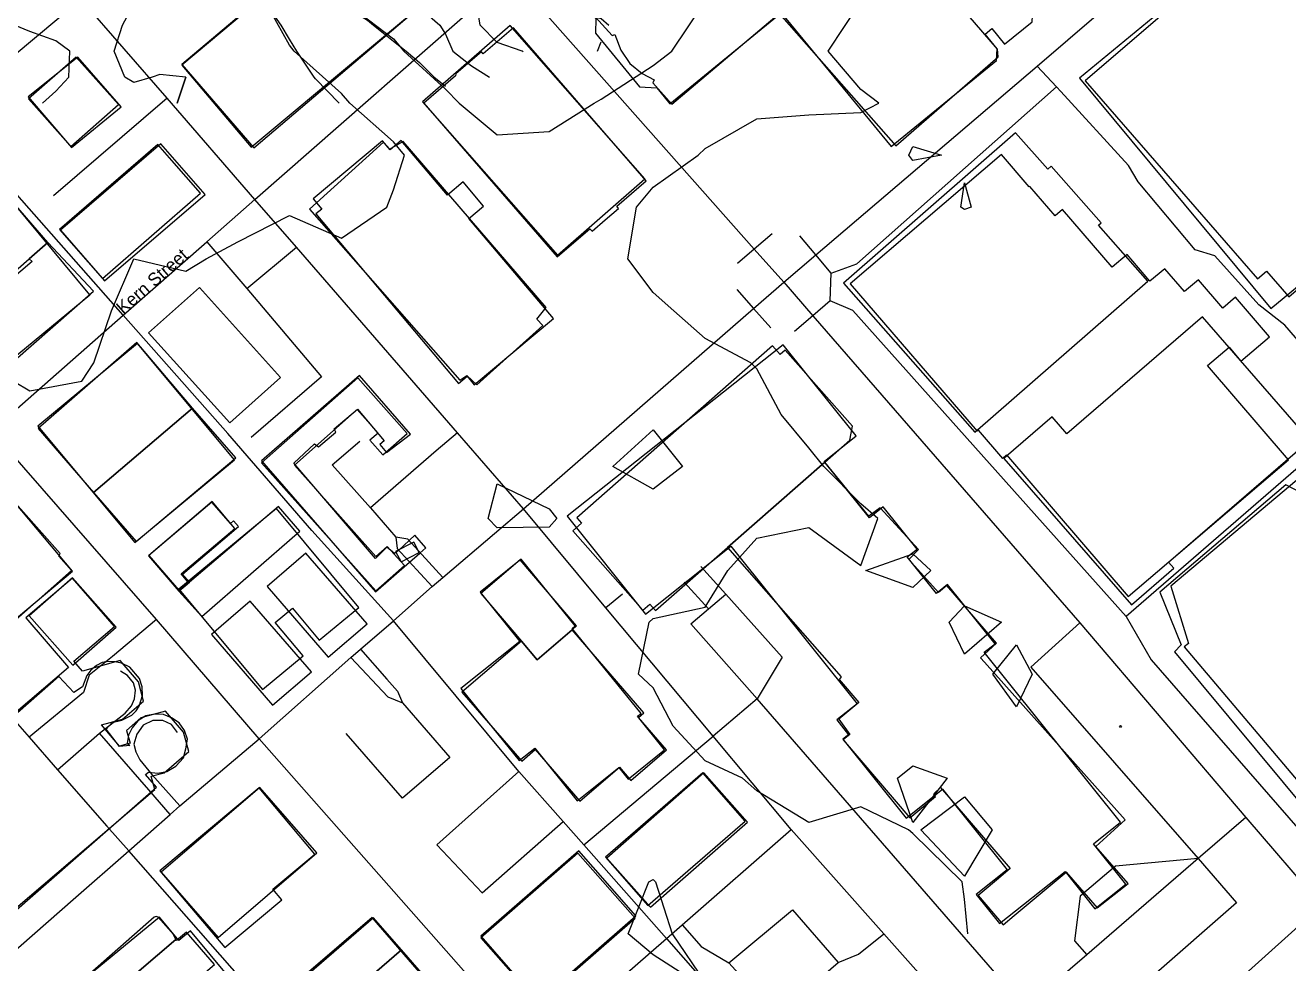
# Model space of a CAD drawing. Header units: metres. Extents: x 5999505 to 6749006, y 1851910 to 2460485.
# Drawn here: x 6330791 to 6332251, y 2150519 to 2151603 of the extents above; entities that cross this region are included whole.
import ezdxf

# ---------------------------------------------------------------- set-up
doc = ezdxf.new("R2010")
doc.units = ezdxf.units.M
for name, color, linetype in [('BUILDINGS', 9, 'Continuous'), ('CL_LOCAL', 4, 'Continuous'), ('CL_MAJOR', 2, 'Continuous'), ('CL_TRAIL', 6, 'Continuous'), ('CONTOUR_1FT', 251, 'Continuous'), ('CONTOUR_INDEX', 150, 'Continuous'), ('ROAD_LABELS', 3, 'Continuous')]:
    doc.layers.add(name, color=color, linetype=linetype)

msp = doc.modelspace()

# ---------------------------------------------------------------- linework, layer by layer
at = {"layer": 'BUILDINGS'}
for points in [[(6331664.8639, 2151617.9248), (6331791.9501, 2151463.2471), (6331913.7869, 2151562.7366), (6331914.4829, 2151576.2016), (6331900.5548, 2151593.0627), (6331908.2267, 2151599.5534), (6331923.0249, 2151581.593), (6331954.8847, 2151607.5462), (6331955.5837, 2151621.3753), (6331862.7311, 2151733.9042), (6331811.3986, 2151691.7268), (6331668.0653, 2151866.1972), (6331643.168, 2151867.4929), (6331555.8466, 2151796.1201), (6331553.5024, 2151796.1393), (6331432.8464, 2151697.7339), (6331429.4189, 2151636.9616), (6331450.8936, 2151611.3007), (6331450.1676, 2151594.1951), (6331501.2353, 2151532.2489), (6331521.1515, 2151530.9938), (6331536.2395, 2151512.6667), (6331664.8639, 2151617.9248)], [(6331430.515, 2151634.841), (6331469.6616, 2151591.4872), (6331472.6013, 2151592.6281), (6331479.7518, 2151574.7664), (6331490.0291, 2151559.4277), (6331504.2618, 2151547.5881), (6331517.9758, 2151540.4129), (6331516.5683, 2151536.7108), (6331538.5789, 2151512.065), (6331662.4251, 2151617.1073), (6331797.553, 2151463.9659), (6331915.4912, 2151566.9095), (6331914.9786, 2151575.9063), (6331665.4503, 2151865.3448), (6331642.289, 2151867.5001), (6331553.2127, 2151789.3699), (6331554.9437, 2151786.0426), (6331537.424, 2151779.3413), (6331521.6043, 2151769.0946), (6331510.0926, 2151755.3175), (6331502.5055, 2151741.2899), (6331498.9988, 2151742.4836), (6331433.692, 2151686.4771), (6331430.515, 2151634.841)], [(6331052.3164, 2151462.3812), (6331298.099, 2151667.8904), (6331224.9626, 2151754.4107), (6331083.6301, 2151636.152), (6331074.3401, 2151646.7863), (6331137.1879, 2151699.4262), (6331076.2393, 2151771.2841), (6330985.3611, 2151695.2093), (6331048.0468, 2151620.7884), (6330972.2164, 2151557.3329), (6331052.3164, 2151462.3812)], [(6330972.2798, 2151557.9149), (6331055.5934, 2151461.7718), (6331299.3724, 2151669.5183), (6331214.4506, 2151762.5428), (6330972.2798, 2151557.9149)], [(6332496.6765, 2151495.727), (6332285.1261, 2151750.118), (6332255.0338, 2151725.2422), (6332245.1663, 2151736.973), (6332009.4429, 2151542.2958), (6332230.5671, 2151276.1743), (6332496.6765, 2151495.727)], [(6332016.3039, 2151539.1815), (6332215.1092, 2151310.3048), (6332225.5264, 2151319.249), (6332251.3061, 2151289.5488), (6332501.7358, 2151505.261), (6332288.6459, 2151750.5262), (6332279.0253, 2151742.2309), (6332267.4998, 2151755.468), (6332016.3039, 2151539.1815)], [(6330489.169, 2151506.6858), (6330747.9984, 2151194.7336), (6330866.0098, 2151291.7015), (6330704.3844, 2151486.3509), (6330671.9284, 2151459.3117), (6330665.5417, 2151466.6456), (6330695.6357, 2151491.5197), (6330659.6512, 2151534.4118), (6330629.2642, 2151509.5401), (6330623.4577, 2151516.1411), (6330653.8447, 2151541.0128), (6330603.9359, 2151601.1307), (6330489.169, 2151506.6858)], [(6331250.5476, 2151515.0044), (6331406.4592, 2151337.8805), (6331507.3983, 2151425.8888), (6331351.7796, 2151603.0098), (6331250.5476, 2151515.0044)], [(6331251.9715, 2151513.5365), (6331406.0622, 2151335.9177), (6331443.7189, 2151368.3035), (6331446.3316, 2151365.2967), (6331461.6776, 2151378.4963), (6331477.0828, 2151391.7682), (6331474.8474, 2151394.335), (6331509.0512, 2151423.7637), (6331355.599, 2151600.6485), (6331320.5395, 2151570.4989), (6331318.5945, 2151572.7356), (6331288.8175, 2151547.1301), (6331288.5951, 2151545.0203), (6331251.9715, 2151513.5365)], [(6330794.8919, 2151520.6322), (6330844.6986, 2151462.2994), (6330902.079, 2151509.1948), (6330852.2364, 2151566.7269), (6330794.8919, 2151520.6322)], [(6330899.1691, 2151511.6944), (6330850.3901, 2151566.7056), (6330795.1957, 2151518.3724), (6330843.9747, 2151463.3611), (6330899.1691, 2151511.6944)], [(6331737.0648, 2151305.5053), (6331888.8302, 2151133.2965), (6332088.5247, 2151307.7329), (6332031.413, 2151372.5672), (6332034.4823, 2151375.2363), (6331976.9352, 2151440.5475), (6331972.8918, 2151437.0126), (6331935.8145, 2151479.1109), (6331737.0648, 2151305.5053)], [(6330831.1436, 2151367.3872), (6330880.6711, 2151310.6951), (6330993.9179, 2151409.2317), (6330960.9381, 2151446.9653), (6330944.4774, 2151465.8136), (6330831.1436, 2151367.3872)], [(6330832.0457, 2151366.6153), (6330883.1393, 2151307.9443), (6330999.1226, 2151407.8419), (6330948.0289, 2151466.5127), (6330832.0457, 2151366.6153)], [(6331119.8905, 2151390.7966), (6331293.4235, 2151193.3944), (6331301.5843, 2151198.7159), (6331313.2462, 2151187.8439), (6331389.6463, 2151256.4291), (6331382.4676, 2151263.6965), (6331393.4196, 2151277.0776), (6331227.9589, 2151469.0248), (6331212.5311, 2151460.1585), (6331205.3891, 2151468.2994), (6331119.8905, 2151390.7966)], [(6331127.2887, 2151385.3113), (6331291.8389, 2151189.5482), (6331302.1631, 2151197.8374), (6331310.2873, 2151187.9409), (6331401.7552, 2151264.376), (6331303.9492, 2151380.2239), (6331321.0605, 2151394.2827), (6331297.5555, 2151422.5088), (6331279.2602, 2151407.0034), (6331225.8605, 2151470.4255), (6331212.8783, 2151459.6096), (6331204.1712, 2151469.8749), (6331124.2087, 2151402.8121), (6331134.0759, 2151391.0809), (6331127.2887, 2151385.3113)], [(6332065.8005, 2150943.2982), (6332251.1191, 2151101.2512), (6332157.3549, 2151210.1458), (6332182.4368, 2151231.4216), (6332196.0781, 2151215.2911), (6332229.1279, 2151243.4194), (6332189.9413, 2151289.2481), (6332175.1864, 2151276.6259), (6332147.0277, 2151309.2581), (6332131.0918, 2151295.5533), (6332108.1571, 2151321.9537), (6332091.0432, 2151307.5303), (6332064.6279, 2151338.3281), (6332047.514, 2151323.9047), (6331990.0369, 2151390.6352), (6331981.477, 2151383.0596), (6331952.1584, 2151417.1578), (6331951.5694, 2151416.7985), (6331919.6406, 2151454.1947), (6331744.6465, 2151304.5332), (6331891.2422, 2151134.4055), (6331892.4232, 2151135.4881), (6331920.5817, 2151102.8556), (6331925.3028, 2151106.8218), (6332065.8005, 2150943.2982)], [(6330641.6254, 2151330.4598), (6330707.3925, 2151256.5954), (6330725.6616, 2151272.4283), (6330796.1126, 2151333.6701), (6330817.6592, 2151352.5344), (6330753.123, 2151426.4248), (6330641.6254, 2151330.4598)], [(6330703.0834, 2151252.8444), (6330753.886, 2151194.4305), (6330870.3528, 2151295.9983), (6330817.6592, 2151352.5344), (6330796.1126, 2151333.6701), (6330799.4273, 2151330.5118), (6330727.9849, 2151269.8607), (6330725.6616, 2151272.4283), (6330707.3925, 2151256.5954), (6330703.0834, 2151252.8444)], [(6330933.9282, 2151247.8197), (6331027.7294, 2151144.0178), (6331086.4731, 2151196.3272), (6330992.6749, 2151300.4929), (6330933.9282, 2151247.8197)], [(6331922.1632, 2151102.7334), (6332069.6765, 2150933.473), (6332118.7848, 2150975.8875), (6332112.5427, 2150983.0378), (6332275.8914, 2151124.0952), (6332151.7786, 2151266.5863), (6331995.011, 2151131.1919), (6331977.882, 2151150.8461), (6331922.1632, 2151102.7334)], [(6330918.1712, 2151005.8396), (6331033.2407, 2151101.376), (6330920.9339, 2151235.5477), (6330805.8645, 2151140.0118), (6330918.1712, 2151005.8396)], [(6330806.4889, 2151137.531), (6330870.2637, 2151063.6106), (6330984.8206, 2151160.9713), (6330920.5036, 2151236.6799), (6330806.4889, 2151137.531)], [(6331714.5459, 2151099.4414), (6331751.7105, 2151128.9918), (6331667.2952, 2151234.1708), (6331417.4688, 2151035.973), (6331507.9718, 2150922.7338), (6331606.7835, 2151001.294), (6331752.6957, 2150819.1568), (6331729.102, 2150800.7817), (6331742.7344, 2150783.5589), (6331736.2462, 2150778.5149), (6331809.3451, 2150686.8992), (6331851.2313, 2150720.416), (6331926.0771, 2150627.3301), (6331890.093, 2150598.8621), (6331917.0711, 2150565.147), (6331993.1683, 2150625.3262), (6332027.3978, 2150582.4502), (6332063.0888, 2150610.9209), (6332025.6656, 2150657.4636), (6332056.9313, 2150682.3296), (6331899.4114, 2150878.7588), (6331912.0916, 2150888.4853), (6331857.2661, 2150957.0148), (6331844.2868, 2150946.5627), (6331810.348, 2150989.0724), (6331821.8502, 2150998.0803), (6331782.6877, 2151046.822), (6331767.0534, 2151034.2072), (6331714.5459, 2151099.4414)], [(6331423.9523, 2151018.9541), (6331504.9924, 2150927.4911), (6331512.9321, 2150934.4528), (6331519.64, 2150926.9345), (6331602.9342, 2151000.0148), (6331715.2423, 2151098.5983), (6331744.2856, 2151124.0646), (6331747.1431, 2151140.2426), (6331669.3245, 2151227.8921), (6331663.8344, 2151223.0584), (6331654.9492, 2151233.0703), (6331428.7353, 2151034.0605), (6331434.1651, 2151027.936), (6331423.9523, 2151018.9541)], [(6331064.467, 2151099.9186), (6331196.2699, 2150948.7676), (6331235.4959, 2150983.0334), (6331247.4497, 2150993.4937), (6331254.1792, 2150999.373), (6331241.6124, 2151014.2573), (6331222.6821, 2150996.3906), (6331218.1101, 2150992.7509), (6331209.3494, 2151000.0677), (6331196.2627, 2150987.2503), (6331101.7513, 2151097.5015), (6331125.7852, 2151119.5131), (6331130.4189, 2151116.3805), (6331150.2788, 2151133.2565), (6331148.2279, 2151136.8777), (6331175.3761, 2151159.8832), (6331206.1947, 2151122.9686), (6331200.9745, 2151118.8973), (6331208.6929, 2151109.5502), (6331236.4134, 2151130.8764), (6331177.5678, 2151198.4935), (6331064.467, 2151099.9186)], [(6331064.5672, 2151097.8426), (6331196.3945, 2150949.6767), (6331229.4546, 2150978.896), (6331209.7079, 2151000.9022), (6331196.4265, 2150989.3606), (6331102.3461, 2151094.9845), (6331174.9602, 2151159.1949), (6331199.0603, 2151132.056), (6331189.6151, 2151123.7597), (6331204.715, 2151106.8886), (6331232.7578, 2151131.7801), (6331175.8474, 2151195.9591), (6331064.5672, 2151097.8426)], [(6330870.2637, 2151063.6106), (6330919.7042, 2151006.9557), (6331034.8415, 2151103.6201), (6330984.8206, 2151160.9713), (6330870.2637, 2151063.6106)], [(6331602.9342, 2151000.0148), (6331734.3137, 2150850.4353), (6331731.9439, 2150847.3236), (6331754.4977, 2150820.926), (6331731.57, 2150801.5625), (6331744.3777, 2150783.8367), (6331736.4735, 2150777.6392), (6331813.5399, 2150687.4111), (6331843.2225, 2150712.1805), (6331841.2848, 2150715.3274), (6331848.8147, 2150722.3289), (6331929.4016, 2150628.9413), (6331913.6431, 2150615.49), (6331899.4487, 2150603.373), (6331892.6023, 2150597.5309), (6331921.3981, 2150563.9103), (6331934.0853, 2150574.474), (6331994.2178, 2150624.6623), (6332030.0727, 2150583.4478), (6332065.6736, 2150611.6643), (6332028.3637, 2150654.1285), (6332062.4915, 2150684.9784), (6331899.9053, 2150867.4685), (6331895.2259, 2150872.2033), (6331913.8563, 2150889.2719), (6331856.2313, 2150955.8946), (6331846.7287, 2150947.7442), (6331812.4618, 2150985.9605), (6331823.5462, 2150997.6296), (6331779.1329, 2151045.7225), (6331766.1013, 2151036.0353), (6331715.2423, 2151098.5983), (6331602.9342, 2151000.0148)], [(6330704.6531, 2151054.9208), (6330755.4421, 2150994.7959), (6330718.8533, 2150964.1498), (6330669.2245, 2151022.809), (6330629.9805, 2150990.0004), (6330728.0752, 2150873.7838), (6330846.103, 2150972.5718), (6330746.555, 2151090.2562), (6330704.6531, 2151054.9208)], [(6330630.6413, 2150988.3931), (6330732.5319, 2150874.0749), (6330844.9375, 2150973.3823), (6330830.1576, 2150989.9597), (6330831.7656, 2150993.0775), (6330746.8038, 2151088.4338), (6330706.8068, 2151053.1192), (6330758.1152, 2150995.5749), (6330721.867, 2150963.579), (6330669.3103, 2151022.5535), (6330630.6413, 2150988.3931)], [(6332102.4413, 2150948.1691), (6332127.1185, 2150887.4588), (6332119.1983, 2150879.2953), (6332275.2685, 2150691.7625), (6332283.5924, 2150699.1217), (6332341.4928, 2150669.706), (6332491.5151, 2150800.7519), (6332469.2052, 2150860.7874), (6332477.5228, 2150867.3822), (6332313.9547, 2151051.8439), (6332303.6307, 2151043.5544), (6332248.0689, 2151072.1866), (6332102.4413, 2150948.1691)], [(6330933.9549, 2150990.1643), (6330969.0483, 2150949.2459), (6330981.2654, 2150959.6311), (6330973.1381, 2150969.1272), (6331037.9122, 2151024.1904), (6331032.223, 2151030.8268), (6331028.4457, 2151027.6175), (6331007.1692, 2151052.4397), (6330933.9549, 2150990.1643)], [(6330934.1651, 2150990.7815), (6330968.7065, 2150950.4501), (6330979.626, 2150959.8265), (6330971.4989, 2150969.3591), (6331033.7624, 2151022.0036), (6331007.351, 2151053.1663), (6330934.1651, 2150990.7815)], [(6331131.1652, 2150892.6873), (6331176.897, 2150930.5405), (6331081.716, 2151044.9113), (6330969.0115, 2150951.9039), (6331065.6426, 2150835.7005), (6331112.5556, 2150874.6361), (6331080.3431, 2150913.1278), (6331100.4059, 2150929.7108), (6331131.1652, 2150892.6873)], [(6330969.0483, 2150949.2459), (6330995.5351, 2150920.1213), (6331108.7553, 2151018.8405), (6331083.9623, 2151047.2594), (6330981.2654, 2150959.6311), (6330969.0483, 2150949.2459)], [(6331219.333, 2150995.3622), (6331225.6811, 2150983.2958), (6331246.5751, 2150994.0469), (6331240.227, 2151006.1134), (6331219.333, 2150995.3622)], [(6331070.8956, 2150954.6368), (6331141.524, 2150872.9789), (6331186.4114, 2150911.4943), (6331115.783, 2150993.1521), (6331070.8956, 2150954.6368)], [(6331294.8115, 2150836.7361), (6331362.1169, 2150753.5404), (6331380.1106, 2150767.9561), (6331429.1374, 2150707.1187), (6331477.2193, 2150745.6813), (6331487.951, 2150732.1228), (6331530.1335, 2150766.0008), (6331498.8024, 2150804.8488), (6331502.9316, 2150808.0917), (6331423.441, 2150906.3138), (6331426.9811, 2150909.1974), (6331364.6097, 2150986.5274), (6331317.1171, 2150948.3243), (6331362.95, 2150891.1536), (6331294.8115, 2150836.7361)], [(6331317.8967, 2150946.898), (6331364.6526, 2150891.5037), (6331383.0865, 2150870.2002), (6331423.3107, 2150904.7129), (6331428.565, 2150909.3665), (6331363.312, 2150985.5186), (6331317.8967, 2150946.898)], [(6330795.8626, 2150920.9941), (6330846.3826, 2150863.7477), (6330896.5603, 2150907.6804), (6330846.0693, 2150964.8901), (6330795.8626, 2150920.9941)], [(6331006.5585, 2150899.2787), (6331077.1869, 2150817.6206), (6331122.0745, 2150856.136), (6331051.4461, 2150937.7939), (6331006.5585, 2150899.2787)], [(6331296.0678, 2150832.6846), (6331365.0717, 2150752.9337), (6331380.6537, 2150766.277), (6331432.2689, 2150706.6198), (6331477.953, 2150745.8209), (6331491.0162, 2150730.6778), (6331532.3617, 2150766.1282), (6331500.0804, 2150803.4549), (6331506.3366, 2150808.792), (6331423.3107, 2150904.7129), (6331383.0865, 2150870.2002), (6331364.6526, 2150891.5037), (6331296.0678, 2150832.6846)], [(6331462.0123, 2150642.0446), (6331510.7882, 2150586.3064), (6331623.235, 2150683.687), (6331574.459, 2150739.425), (6331462.0123, 2150642.0446)], [(6331463.4392, 2150640.9407), (6331513.8178, 2150584.0972), (6331625.9515, 2150682.609), (6331575.5728, 2150739.4523), (6331463.4392, 2150640.9407)], [(6331021.8796, 2150537.5184), (6331087.9741, 2150592.6801), (6331077.5265, 2150605.1442), (6331126.21, 2150645.5217), (6331061.7816, 2150722.141), (6330947.0007, 2150626.2381), (6331021.8796, 2150537.5184)], [(6330948.4246, 2150624.7701), (6331014.356, 2150549.194), (6331128.1858, 2150647.0346), (6331062.5766, 2150722.6078), (6330948.4246, 2150624.7701)], [(6331384.1502, 2150473.7513), (6331496.0148, 2150571.5002), (6331429.8151, 2150646.6769), (6331317.9506, 2150548.9283), (6331384.1502, 2150473.7513)], [(6331317.9945, 2150550.7119), (6331383.8113, 2150475.3196), (6331497.0032, 2150574.1135), (6331447.7058, 2150630.5841), (6331431.2443, 2150649.4322), (6331317.9945, 2150550.7119)], [(6330837.7467, 2150486.1282), (6330862.313, 2150458.6211), (6330965.2219, 2150546.8298), (6330962.6327, 2150552.7126), (6330944.9784, 2150572.5902), (6330942.7565, 2150573.2273), (6330940.3483, 2150572.5917), (6330866.0225, 2150507.1582), (6330864.1354, 2150509.3217), (6330837.7467, 2150486.1282)], [(6331095.9372, 2150420.0438), (6330982.476, 2150556.7732), (6330968.9042, 2150545.5982), (6330946.562, 2150572.7228), (6330843.5938, 2150488.0098), (6330979.397, 2150324.1552), (6331095.9372, 2150420.0438)], [(6331077.9178, 2150474.0744), (6331209.1353, 2150322.637), (6331323.3483, 2150420.7301), (6331192.1307, 2150572.1669), (6331077.9178, 2150474.0744)], [(6331079.4616, 2150472.9331), (6331111.1851, 2150435.5013), (6331112.5429, 2150436.6916), (6331226.199, 2150534.7888), (6331193.6825, 2150572.0086), (6331079.4616, 2150472.9331)], [(6330860.0701, 2150456.7099), (6330893.4552, 2150418.2448), (6331009.9387, 2150517.9563), (6330977.7472, 2150555.4649), (6330966.2963, 2150545.6196), (6330965.2219, 2150546.8298), (6330862.313, 2150458.6211), (6330860.0701, 2150456.7099)], [(6331112.5429, 2150436.6916), (6331145.9301, 2150398.4452), (6331259.2664, 2150496.8364), (6331226.199, 2150534.7888), (6331112.5429, 2150436.6916)]]:
    msp.add_lwpolyline(points, close=True, dxfattribs=at)
for points in [[(6332260.5959, 2151077.5092), (6332115.1294, 2150955.2743), (6332135.3936, 2150888.8476), (6332130.3796, 2150884.8836), (6332285.6637, 2150701.5806)], [(6330764.8463, 2150569.4802), (6330941.3242, 2150720.2157), (6330937.0542, 2150735.5419), (6330951.7383, 2150739.4263), (6330980.3647, 2150763.9486), (6330974.1031, 2150786.5726), (6330953.4954, 2150810.7704), (6330925.0063, 2150802.9943), (6330908.4775, 2150788.5669), (6330912.4575, 2150773.6072), (6330900.4166, 2150770.4293), (6330879.5188, 2150794.9936), (6330903.8936, 2150801.3471), (6330928.0947, 2150822.2649), (6330922.1233, 2150844.5224), (6330900.9325, 2150869.0891), (6330857.4635, 2150857.0671), (6330847.5932, 2150868.4344), (6330894.5154, 2150908.4618), (6330846.0373, 2150964.5627), (6330792.0318, 2150918.4042), (6330841.38, 2150861.2038), (6330767.8972, 2150798.4578)], [(6330769.0731, 2150570.3193), (6330943.0742, 2150722.7863), (6330930.2135, 2150737.5639), (6330933.8679, 2150740.0825), (6330944.4964, 2150738.976), (6330954.8865, 2150740.966), (6330965.574, 2150747.0676), (6330974.2107, 2150756.7904), (6330977.1378, 2150767.1061), (6330979.0455, 2150778.1948), (6330975.233, 2150788.5657), (6330969.0928, 2150797.3902), (6330960.5831, 2150803.1395), (6330951.0014, 2150806.8224), (6330940.6304, 2150807.1623), (6330930.7699, 2150805.4228), (6330921.403, 2150799.5652), (6330914.8325, 2150791.6458), (6330910.6286, 2150782.8697), (6330909.2632, 2150773.597), (6330912.3481, 2150770.9868), (6330900.1499, 2150770.0674), (6330884.7511, 2150789.8173), (6330891.8201, 2150797.7689), (6330902.9762, 2150800.2624), (6330914.4529, 2150806.1027), (6330919.6794, 2150810.9384), (6330923.0937, 2150816.3351), (6330927.0634, 2150828.7175), (6330926.6497, 2150839.0242), (6330923.3584, 2150848.6263), (6330912.0945, 2150861.5705), (6330902.7541, 2150866.0888), (6330894.9722, 2150867.6817), (6330887.7366, 2150867.9959), (6330880.4592, 2150866.7813), (6330873.6921, 2150863.4873), (6330867.1718, 2150858.1161), (6330862.4327, 2150851.9657), (6330857.4018, 2150838.8275), (6330847.5302, 2150832.1731), (6330830.363, 2150850.6632), (6330657.573, 2150699.352)]]:
    msp.add_lwpolyline(points, dxfattribs=at)
at = {"layer": 'CL_LOCAL'}
for points in [[(6330855.8897, 2151633.4317), (6330698.298, 2151501.692)], [(6330904.7354, 2151268.52), (6330698.298, 2151501.692), (6330608.8135, 2151602.729), (6330583.6804, 2151632.4254)], [(6332589.0081, 2150840.0063), (6332567.1263, 2150866.2521), (6332422.4688, 2151030.3532), (6332392.7068, 2151064.0904), (6332350.569, 2151111.0352), (6332347.7016, 2151129.5536), (6332345.7247, 2151142.2759), (6332246.7035, 2151256.9653), (6332217.0037, 2151280.2897), (6332166.1241, 2151336.8084), (6332143.4434, 2151344.0564), (6332077.3296, 2151422.544), (6332066.3194, 2151441.4928), (6331988.1881, 2151526.7412), (6331983.2208, 2151532.0972), (6331960.7664, 2151556.273)], [(6330955.3458, 2151519.025), (6330824.1655, 2151406.2184)], [(6331001.1949, 2151353.2138), (6331047.4923, 2151299.2427), (6331133.7762, 2151197.1047), (6331052.382, 2151127.1048)], [(6331047.4923, 2151299.2427), (6331104.939, 2151347.0846)], [(6331216.7431, 2150915.2871), (6331122.5928, 2151019.5645), (6331025.5179, 2151131.621), (6330904.7354, 2151268.52)], [(6331290.9886, 2151132.2135), (6331266.1149, 2151111.4101), (6331190.4714, 2151045.8408), (6331145.8948, 2151095.3195), (6331178.001, 2151122.5805)], [(6331190.4714, 2151045.8408), (6331219.7021, 2151011.8154)], [(6331273.8865, 2150965.3891), (6331233.3678, 2151009.4462), (6331219.7021, 2151011.8154)], [(6331219.7021, 2151011.8154), (6331221.1783, 2150998.8422), (6331261.755, 2150954.7119)], [(6331600.9392, 2150945.9661), (6331571.955, 2150977.9503)], [(6331552.6431, 2150959.9773), (6331580.8731, 2150928.9459)], [(6331481.5546, 2150946.105), (6331462.436, 2150930.2785)], [(6331947.2518, 2150467.8386), (6331636.9619, 2150825.0175), (6331560.6593, 2150911.7812), (6331580.8731, 2150928.9459), (6331600.9392, 2150945.9661), (6331665.8961, 2150872.948), (6331636.9619, 2150825.0175), (6331586.4383, 2150781.6688)], [(6330943.0531, 2150916.8015), (6330892.1812, 2150873.9667)], [(6331361.8099, 2150741.0916), (6331216.7431, 2150915.2871)], [(6332010.079, 2150912.843), (6331953.2195, 2150861.4629)], [(6330892.1812, 2150873.9667), (6330865.3662, 2150852.3421), (6330858.8126, 2150832.1898), (6330795.9994, 2150780.4968)], [(6331178.6135, 2150882.5051), (6331209.0992, 2150847.8504), (6331221.499, 2150834.0233), (6331227.3374, 2150820.5411)], [(6331167.4285, 2150872.9123), (6331210.4826, 2150827.1233), (6331227.3374, 2150820.5411)], [(6331953.2195, 2150861.4629), (6332146.6427, 2150640.4574)], [(6330828.4822, 2150742.8399), (6330877.2695, 2150785.1457), (6330907.0274, 2150808.2752), (6330914.073, 2150816.9552), (6330917.5084, 2150824.9367), (6330918.9097, 2150835.01), (6330916.3717, 2150843.5502), (6330909.6999, 2150851.8694), (6330901.4494, 2150857.0705)], [(6331227.3374, 2150820.5411), (6331282.1442, 2150757.0348), (6331227.341, 2150710.0447), (6331162.2527, 2150784.8124)], [(6330771.525, 2150808.44), (6330795.9994, 2150780.4968), (6330828.4822, 2150742.8399), (6330885.7683, 2150678.0018)], [(6330967.1842, 2150786.1924), (6330960.5186, 2150795.2761), (6330950.4472, 2150799.9824), (6330938.7827, 2150799.8232), (6330927.574, 2150794.4904), (6330920.2225, 2150784.2473), (6330916.7575, 2150772.6618), (6330919.1445, 2150763.5768), (6330923.6124, 2150754.5111), (6330937.7431, 2150737.3566)], [(6330934.1992, 2150719.728), (6330877.2695, 2150785.1457)], [(6331436.6923, 2150656.2686), (6331586.4383, 2150781.6688)], [(6330937.7431, 2150737.3566), (6330969.9154, 2150701.1223)], [(6331361.8099, 2150741.0916), (6331266.8423, 2150656.2024), (6331319.46, 2150600.8693), (6331412.9994, 2150683.1127)], [(6331532.2481, 2150547.976), (6331436.6923, 2150656.2686), (6331412.9994, 2150683.1127), (6331361.8099, 2150741.0916)], [(6330958.7875, 2150691.3471), (6330934.1992, 2150719.728)], [(6332201.9166, 2150687.846), (6332146.6427, 2150640.4574)], [(6330885.7683, 2150678.0018), (6330910.9402, 2150649.3248)], [(6331542.0935, 2149931.4456), (6331230.5777, 2150285.7628), (6330910.9402, 2150649.3248)], [(6332146.6427, 2150640.4574), (6332190.9157, 2150589.3809), (6331993.1891, 2150416.02), (6331947.2518, 2150467.8386)], [(6332146.6427, 2150640.4574), (6332018.054, 2150529.1168), (6331998.8998, 2150512.5258), (6331947.2518, 2150467.8386)], [(6332146.6427, 2150640.4574), (6332051.2431, 2150631.6605), (6332010.1979, 2150597.0443), (6332003.9155, 2150545.3971), (6332018.054, 2150529.1168)], [(6331604.458, 2150519.6796), (6331677.8422, 2150581.2636), (6331730.7382, 2150520.4315)], [(6331550.4867, 2150563.6641), (6331572.5535, 2150538.6174), (6331604.458, 2150519.6796), (6331659.7575, 2150458.9005), (6331730.7382, 2150520.4315), (6331754.3486, 2150530.0686), (6331783.5786, 2150553.2033)], [(6331532.2481, 2150547.976), (6331645.2212, 2150419.3352), (6331719.0277, 2150335.3228), (6331753.8987, 2150295.6451), (6331843.3554, 2150193.7747)]]:
    msp.add_lwpolyline(points, dxfattribs=at)
at = {"layer": 'CL_MAJOR'}
for points in [[(6331667.8852, 2151306.3619), (6331704.9494, 2151337.9883), (6331960.7664, 2151556.273), (6332274.3143, 2151825.7515), (6332573.0742, 2152093.6063), (6332740.7269, 2152242.4954)], [(6332014.0761, 2150289.4431), (6331989.9473, 2150316.8363), (6331901.1826, 2150420.9214), (6331897.4935, 2150424.92), (6331867.1219, 2150459.3545), (6331783.5786, 2150553.2033), (6331676.401, 2150673.8593), (6331586.4383, 2150781.6688), (6331462.436, 2150930.2785), (6331366.9904, 2151044.6869), (6331290.9886, 2151132.2135), (6331104.939, 2151347.0846), (6331056.7445, 2151401.9814), (6330955.3458, 2151519.025), (6330855.8897, 2151633.4317), (6330767.9882, 2151734.5645), (6330748.4161, 2151756.3147)], [(6330447.9909, 2150867.4915), (6330469.9516, 2150886.7526), (6330602.1592, 2151002.8622), (6330752.3706, 2151134.7348), (6330904.7354, 2151268.52), (6331001.1949, 2151353.2138), (6331056.7445, 2151401.9814), (6331352.8483, 2151661.9811)], [(6331352.8483, 2151661.9811), (6331633.7969, 2151344.8319), (6331667.8852, 2151306.3619)], [(6330943.0531, 2150916.8015), (6330752.3706, 2151134.7348), (6330455.813, 2151473.5743), (6330431.8045, 2151501.0407)], [(6331061.8071, 2150778.8999), (6331167.4285, 2150872.9123), (6331178.6135, 2150882.5051), (6331216.7431, 2150915.2871), (6331261.755, 2150954.7119), (6331273.8865, 2150965.3891), (6331333.5556, 2151016.1987), (6331366.9904, 2151044.6869), (6331633.059, 2151276.0643), (6331667.8852, 2151306.3619)], [(6331667.8852, 2151306.3619), (6331701.5904, 2151267.6038), (6332010.079, 2150912.843), (6332201.9166, 2150687.846), (6332289.1179, 2150586.0682), (6332315.881, 2150554.6853)], [(6332912.9293, 2151098.4123), (6332865.5965, 2151086.7827), (6332628.7292, 2150874.0879), (6332622.4128, 2150868.5326), (6332589.0081, 2150840.0063), (6332289.1179, 2150586.0682), (6331989.9473, 2150316.8363), (6331893.38, 2150236.9458), (6331872.1592, 2150218.5149), (6331843.3554, 2150193.7747), (6331741.6453, 2150108.6476), (6331686.7363, 2150063.1138)], [(6331061.8071, 2150778.8999), (6330943.0531, 2150916.8015)], [(6330846.5944, 2150593.0205), (6330910.9402, 2150649.3248), (6330958.7875, 2150691.3471), (6330969.9154, 2150701.1223), (6331061.8071, 2150778.8999)], [(6331686.7363, 2150063.1138), (6331645.8834, 2150109.5394), (6331601.4718, 2150161.5645), (6331381.3054, 2150416.1781), (6331061.8071, 2150778.8999)], [(6331152.5884, 2150216.7177), (6331230.5777, 2150285.7628), (6331381.3054, 2150416.1781), (6331532.2481, 2150547.976), (6331550.4867, 2150563.6641), (6331676.401, 2150673.8593)], [(6330754.8271, 2150512.6941), (6330846.5944, 2150593.0205)]]:
    msp.add_lwpolyline(points, dxfattribs=at)
at = {"layer": 'CL_TRAIL'}
for points in [[(6332310.1767, 2151124.0342), (6332296.8312, 2151122.541), (6332063.5309, 2150920.1252), (6331747.5894, 2151273.7813), (6331721.6875, 2151284.8787), (6331722.6232, 2151316.9096), (6331752.1899, 2151327.5538), (6331983.2208, 2151532.0972)], [(6331654.3356, 2151362.358), (6331633.7969, 2151344.8319), (6331614.3796, 2151328.2796)], [(6331722.6232, 2151316.9096), (6331704.9494, 2151337.9883), (6331686.4925, 2151360.0564)], [(6331613.7801, 2151297.9571), (6331633.059, 2151276.0643), (6331652.7735, 2151253.6946)], [(6331721.6875, 2151284.8787), (6331701.5904, 2151267.6038), (6331680.4599, 2151249.3907)], [(6332063.5309, 2150920.1252), (6332092.5433, 2150869.974), (6332295.976, 2150636.5093), (6332304.9884, 2150627.6617), (6332553.4847, 2150842.8076)]]:
    msp.add_lwpolyline(points, dxfattribs=at)
at = {"layer": 'CONTOUR_1FT'}
for points, elevation in [([(6331366.8765, 2151572.5839), (6331365.5721, 2151573.3947), (6331336.8765, 2151583.3947), (6331316.8765, 2151603.3947), (6331312.5015, 2151633.3947), (6331306.8765, 2151641.2208), (6331280.0343, 2151663.3947), (6331276.8765, 2151665.4636), (6331246.8765, 2151692.663), (6331246.2765, 2151693.3947), (6331246.8765, 2151703.3947), (6331250.2098, 2151723.3947), (6331276.8765, 2151737.9401), (6331296.0765, 2151723.3947), (6331306.8765, 2151706.5197), (6331333.1265, 2151693.3947), (6331336.8765, 2151691.2518), (6331362.8765, 2151663.3947), (6331366.8765, 2151660.5375), (6331396.8765, 2151641.2208), (6331406.3501, 2151633.3947), (6331426.8765, 2151618.3947), (6331456.8765, 2151611.3359), (6331465.5861, 2151603.3947)], 292), ([(6331153.9732, 2151513.3947), (6331126.8765, 2151541.3947), (6331125.338, 2151543.3947), (6331105.1743, 2151573.3947), (6331096.8765, 2151587.3232), (6331087.302, 2151603.3947), (6331066.8765, 2151632.4856), (6331065.2975, 2151633.3947), (6331061.4219, 2151663.3947), (6331066.8765, 2151669.3947), (6331096.8765, 2151687.3947), (6331105.1523, 2151663.3947), (6331126.8765, 2151645.3947), (6331146.8765, 2151633.3947), (6331156.8765, 2151627.8684), (6331186.8765, 2151609.3947), (6331193.6265, 2151603.3947), (6331216.8765, 2151585.1594), (6331231.5106, 2151573.3947), (6331246.8765, 2151560.2697), (6331263.7515, 2151543.3947), (6331276.8765, 2151532.8947)], 290), ([(6330811.2995, 2151513.3947), (6330826.8765, 2151527.3602), (6330841.6384, 2151543.3947), (6330843.0927, 2151573.3947), (6330826.8765, 2151585.3947), (6330796.8765, 2151596.0974), (6330778.8765, 2151603.3947), (6330766.8765, 2151619.7583)], 292), ([(6330976.8765, 2151543.3947), (6330966.8765, 2151513.3947), (6330976.8765, 2151543.3947), (6330976.8765, 2151543.3947), (6330946.8765, 2151546.609), (6330937.8765, 2151543.3947), (6330916.8765, 2151537.2182), (6330906.3765, 2151543.3947), (6330894.0765, 2151573.3947), (6330903.8765, 2151603.3947), (6330916.8765, 2151627.7697)], 291), ([(6331246.8765, 2151624.0197), (6331270.4479, 2151603.3947), (6331276.8765, 2151593.0101), (6331285.3765, 2151573.3947), (6331306.8765, 2151556.6414), (6331327.6928, 2151543.3947)], 291), ([(6331452.5907, 2151573.3947), (6331456.8765, 2151584.109)], 292)]:
    msp.add_lwpolyline(points, dxfattribs=dict(at, elevation=elevation))
at = {"layer": 'CONTOUR_INDEX', "elevation": 290}
for points in [[(6330742.1512, 2151213.3947), (6330796.8765, 2151180.8457), (6330856.8765, 2151192.2518), (6330870.6653, 2151213.3947), (6330891.087, 2151273.3947), (6330916.8765, 2151333.3947), (6330976.8765, 2151319.2129), (6331000.5128, 2151333.3947), (6331036.8765, 2151353.0668), (6331096.8765, 2151383.3947), (6331156.8765, 2151357.3947), (6331209.0504, 2151393.3947), (6331216.8765, 2151413.3947), (6331229.7336, 2151453.3947), (6331216.8765, 2151468.6059), (6331166.4003, 2151513.3947), (6331156.8765, 2151524.7154), (6331101.9828, 2151573.3947), (6331096.8765, 2151580.4535), (6331067.3683, 2151633.3947)], [(6331157.6765, 2151633.3947), (6331216.8765, 2151587.6215), (6331228.9817, 2151573.3947), (6331276.8765, 2151529.7147), (6331292.814, 2151513.3947), (6331336.8765, 2151476.7713), (6331396.8765, 2151480.7962), (6331448.6265, 2151513.3947), (6331456.8765, 2151518.1429), (6331516.8765, 2151556.9736), (6331538.5431, 2151573.3947), (6331576.8765, 2151630.8947)], [(6331880.4585, 2150553.3947), (6331876.8765, 2150593.3947), (6331874.2098, 2150613.3947), (6331816.8765, 2150669.4816), (6331812.1396, 2150673.3947), (6331756.8765, 2150700.3178), (6331696.8765, 2150681.9661), (6331636.8765, 2150718.6254), (6331620.3247, 2150733.3947), (6331576.8765, 2150753.2372), (6331539.9199, 2150793.3947), (6331516.8765, 2150837.5613), (6331500.1117, 2150853.3947), (6331512.5128, 2150913.3947), (6331516.8765, 2150917.6804), (6331576.8765, 2150931.0417), (6331603.0583, 2150973.3947), (6331636.8765, 2151010.5947), (6331696.8765, 2151022.8064), (6331756.8765, 2150978.9761), (6331776.5403, 2151033.3947), (6331756.8765, 2151050.475), (6331714.2678, 2151093.3947), (6331696.8765, 2151115.2129), (6331664.8154, 2151153.3947), (6331636.8765, 2151206.4382), (6331629.7123, 2151213.3947), (6331576.8765, 2151241.4899), (6331540.9836, 2151273.3947), (6331516.8765, 2151294.4884), (6331487.5823, 2151333.3947), (6331497.5907, 2151393.3947), (6331516.8765, 2151416.3734), (6331568.8168, 2151453.3947), (6331576.8765, 2151461.109), (6331636.8765, 2151495.2912), (6331696.8765, 2151499.9035), (6331756.8765, 2151502.4487), (6331777.9154, 2151513.3947), (6331756.8765, 2151529.1228), (6331719.1905, 2151573.3947), (6331756.8765, 2151630.3947)], [(6331816.8765, 2151447.2091), (6331812.2963, 2151453.3947), (6331816.8765, 2151463.3947), (6331850.2098, 2151453.3947), (6331816.8765, 2151447.2091)], [(6331876.8765, 2151390.5759), (6331872.4084, 2151393.3947), (6331876.8765, 2151421.3947), (6331884.3765, 2151393.3947), (6331876.8765, 2151390.5759)], [(6331516.8765, 2151067.2408), (6331470.5128, 2151093.3947), (6331516.8765, 2151135.8947), (6331550.8765, 2151093.3947), (6331516.8765, 2151067.2408)], [(6331396.8765, 2151023.2252), (6331336.8765, 2151022.4856), (6331326.1302, 2151033.3947), (6331336.8765, 2151073.3947), (6331396.8765, 2151044.5058), (6331405.8317, 2151033.3947), (6331396.8765, 2151023.2252)], [(6331816.8765, 2150953.5732), (6331762.7301, 2150973.3947), (6331816.8765, 2150992.369), (6331837.8199, 2150973.3947), (6331816.8765, 2150953.5732)], [(6331876.8765, 2150876.4716), (6331858.9325, 2150913.3947), (6331876.8765, 2150932.4046), (6331919.5431, 2150913.3947), (6331876.8765, 2150876.4716)], [(6331936.8765, 2150815.6169), (6331909.3089, 2150853.3947), (6331936.8765, 2150887.3947), (6331954.7712, 2150853.3947), (6331936.8765, 2150815.6169)], [(6332056.8765, 2150791.8947), (6332055.9241, 2150793.3947), (6332056.8765, 2150794.2902), (6332058.2098, 2150793.3947), (6332056.8765, 2150791.8947)], [(6331816.8765, 2150681.9661), (6331799.1715, 2150733.3947), (6331816.8765, 2150747.4206), (6331856.8765, 2150733.3947), (6331816.8765, 2150681.9661)], [(6331876.8765, 2150620.0613), (6331826.3501, 2150673.3947), (6331876.8765, 2150711.7947), (6331908.8765, 2150673.3947), (6331876.8765, 2150620.0613)], [(6331592.8765, 2150433.3947), (6331576.8765, 2150481.3947), (6331572.6904, 2150493.3947), (6331516.8765, 2150529.2156), (6331487.9479, 2150553.3947), (6331511.8765, 2150613.3947), (6331516.8765, 2150616.1219), (6331519.7336, 2150613.3947), (6331539.0682, 2150553.3947), (6331576.8765, 2150497.0681), (6331581.8765, 2150493.3947), (6331636.8765, 2150463.3947), (6331687.6457, 2150493.3947), (6331696.8765, 2150499.2011), (6331702.2496, 2150493.3947)]]:
    msp.add_lwpolyline(points, dxfattribs=at)

# ---------------------------------------------------------------- texts
at = {"layer": 'ROAD_LABELS'}
msp.add_text('Kern Street', height=15, rotation=41.2846, dxfattribs=at).set_placement((6330904.7354, 2151268.52))

doc.saveas('drawing.dxf')
